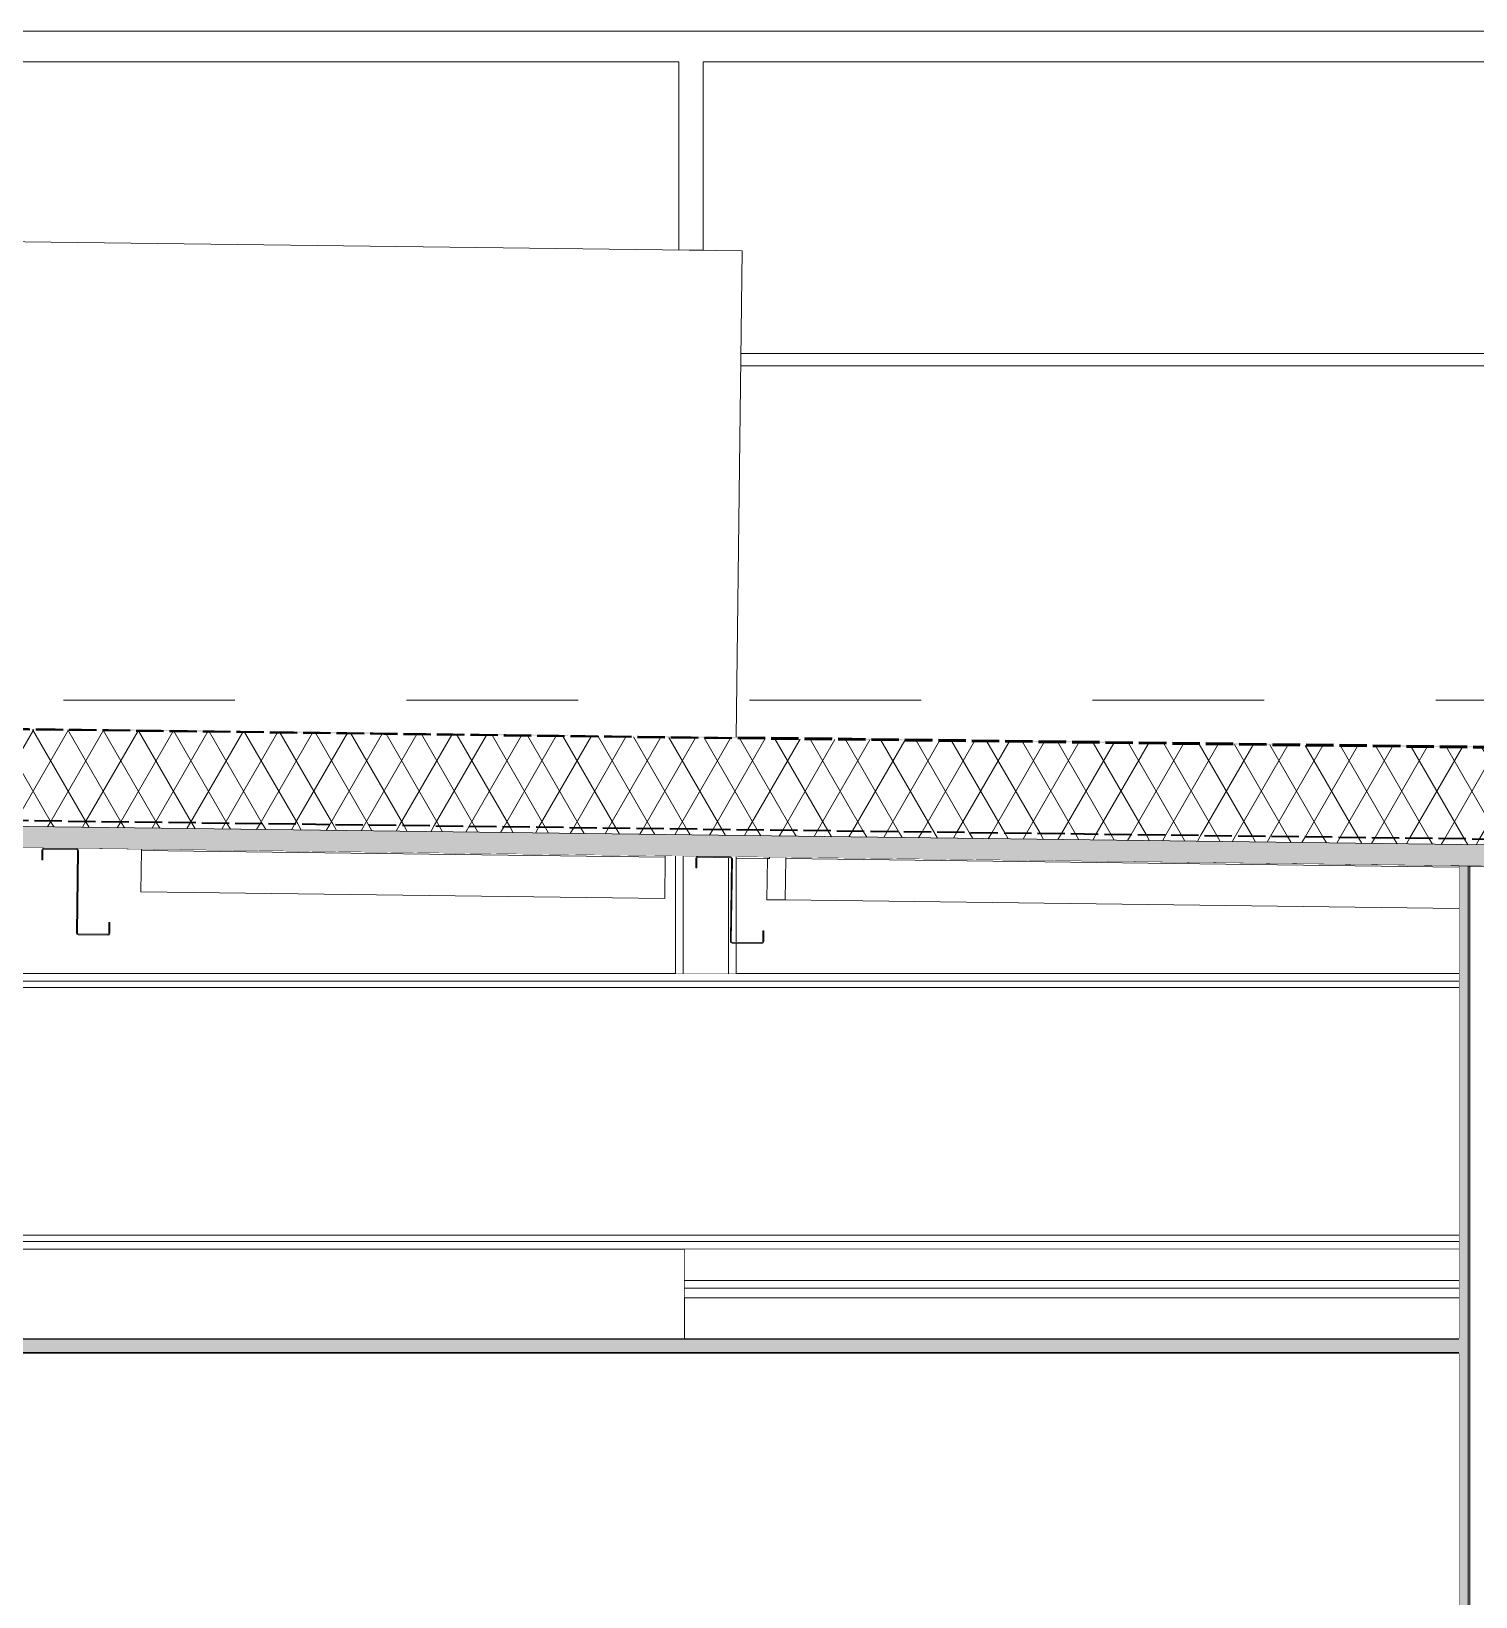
# Model space of a CAD drawing. Header units: millimetres. Extents: x -46169 to 228156, y -86316 to 18123.
# Drawn here: x 140615 to 142991, y -66386 to -63811 of the extents above; entities that cross this region are included whole.
import ezdxf

# ---------------------------------------------------------------- set-up
doc = ezdxf.new("R2010")
doc.units = ezdxf.units.MM
doc.header["$MEASUREMENT"] = 0
for name, pattern in [('Dashed', [2822.222233, 1411.111116, -1411.111116]), ('Hidden Line', [55, 45, -10]), ('Wipeout_Contour', [1000, 0, -1000])]:
    doc.linetypes.add(name, pattern=pattern)
for name, color, linetype, lineweight, true_color in [('0_Pen_No__105', 7, 'Continuous', 15, 0xa6a6a6), ('New_A-20-M_Ceiling_Pen_No__107', 7, 'Continuous', 15, 0xa6a6a6), ('New_A-20-M_Ceiling_Pen_No__29', 7, 'Continuous', 50, 0x2a2a2a), ('New_A-20-M_Roof_Pen_No__149', 7, 'Continuous', 0, 0x2a2a2a), ('New_A-20-M_Roof_Pen_No__162', 7, 'Continuous', 0, 0xe47200), ('New_A-20-M_Roof_Pen_No__63', 7, 'Continuous', 20, 0x606060), ('New_A-20-M_Roof_Pen_No__81', 7, 'Continuous', 20, 0x6a6a6a), ('New_A-25-M_Wall_Ext_Pen_No__64', 7, 'Continuous', 20, 0x606060), ('New_A-25-M_Wall_Int_Pen_No__107', 7, 'Continuous', 15, 0xa6a6a6)]:
    doc.layers.add(name, color=color, linetype=linetype, lineweight=lineweight, true_color=true_color)
for name, color, linetype in [('A-25-M_Wall_Int', 7, 'Continuous'), ('New_A-20-M_Ceiling', 7, 'Continuous'), ('New_A-20-M_Roof', 7, 'Continuous'), ('New_A-25-M_Wall_Ext', 7, 'Continuous'), ('New_A-25-M_Wall_Int', 7, 'Continuous'), ('S-280-M_COLUMN.IFC Import', 7, 'Continuous'), ('S-280-M_STRUCT_FRAME.IFC Import', 7, 'Continuous')]:
    doc.layers.add(name, color=color, linetype=linetype)
for name, color, linetype, lineweight in [('A-25-M_Wall_Int_Pen_No__87', 8, 'Continuous', 20), ('New_A-20-M_Roof_Pen_No__195', 7, 'Continuous', 35), ('New_A-20-M_Roof_Pen_No__4', 7, 'Continuous', 20), ('New_A-20-M_Roof_Pen_No__85', 8, 'Continuous', 20), ('New_A-25-M_Wall_Int_Pen_No__1', 7, 'Continuous', 13), ('S-280-M_COLUMN.IFC Import_Pen_No__88', 8, 'Continuous', 20), ('S-280-M_STRUCT_FRAME.IFC Import_Pen_No__1', 7, 'Continuous', 13), ('S-280-M_STRUCT_FRAME.IFC Import_Pen_No__160', 5, 'Continuous', 200), ('S-280-M_STRUCT_FRAME.IFC Import_Pen_No__90', 8, 'Continuous', 20)]:
    doc.layers.add(name, color=color, linetype=linetype, lineweight=lineweight)
pattern_1 = [(60, (104446.777, -81110.96), (-43.30127, 25), []), (120, (104446.777, -81110.96), (43.30127, 25), [])]

# ---------------------------------------------------------------- blocks, each defined once
blk = doc.blocks.new('Section Elem_32_1', base_point=(104446.8, -81111))
at = {"layer": 'New_A-25-M_Wall_Int_Pen_No__1', "linetype": 'Continuous'}
for p, q in [((142963.6, -65183.9), (142963.6, -65961)), ((142963.6, -65986), (142963.6, -68961))]:
    blk.add_line(p, q, dxfattribs=at)
at = {"color": 254, "linetype": 'Wipeout_Contour', "lineweight": 0, "ltscale": 631798.927}
blk.add_wipeout([(142981.6, -68961), (143000.6, -68961), (143000.6, -65184.3), (142981.6, -65184.1)], dxfattribs=at).dxf.layer = 'New_A-25-M_Wall_Int'
at = {"layer": 'New_A-25-M_Wall_Int_Pen_No__107', "linetype": 'Continuous'}
blk.add_hatch(color=256, dxfattribs=at).paths.add_polyline_path([(142963.6, -65183.9), (142963.6, -68961), (142978.6, -68961), (142978.6, -65184.1)])
at = {"layer": 'New_A-25-M_Wall_Int_Pen_No__107', "linetype": 'Continuous', "lineweight": 0, "true_color": 0x535353}
blk.add_hatch(color=251, dxfattribs=at).paths.add_polyline_path([(142978.6, -68961), (142981.6, -68961), (142981.6, -65184.1), (142978.6, -65184.1)])
at = {"layer": 'New_A-25-M_Wall_Int_Pen_No__1', "linetype": 'Continuous'}
for p, q in [((142978.6, -65184.1), (142978.6, -68961)), ((142981.6, -65184.1), (142981.6, -68961))]:
    blk.add_line(p, q, dxfattribs=at)
blk = doc.blocks.new('Section Elem_62_1', base_point=(104446.8, -81111))
at = {"color": 254, "linetype": 'Wipeout_Contour', "lineweight": 0, "ltscale": 624418.511254}
blk.add_wipeout([(141700.4, -63861), (143210.4, -63861), (143210.4, -63811), (141700.4, -63811)], dxfattribs=at).dxf.layer = 'New_A-25-M_Wall_Ext'
at = {"color": 254, "linetype": 'Wipeout_Contour', "lineweight": 0, "ltscale": 625423.929155}
blk.add_wipeout([(141782.2, -64356), (141782.1, -64359.6), (143210.4, -64359.6), (143210.4, -64356)], dxfattribs=at).dxf.layer = 'New_A-25-M_Wall_Ext'
at = {"layer": 'New_A-25-M_Wall_Ext_Pen_No__64', "linetype": 'Continuous'}
blk.add_line((141700.4, -63811), (143210.4, -63811), dxfattribs=at)
at = {"color": 254, "linetype": 'Wipeout_Contour', "lineweight": 0, "ltscale": 621958.86017}
blk.add_wipeout([(141720.4, -63861), (141680.4, -63861), (141680.4, -64170.7), (141720.4, -64171.2)], dxfattribs=at).dxf.layer = 'New_A-25-M_Wall_Ext'
at = {"color": 254, "linetype": 'Wipeout_Contour', "lineweight": 0, "ltscale": 625416.899}
blk.add_wipeout([(141782.2, -64351), (141782.2, -64356), (143210.4, -64356), (143210.4, -64351)], dxfattribs=at).dxf.layer = 'New_A-25-M_Wall_Ext'
at = {"layer": 'New_A-25-M_Wall_Ext_Pen_No__64', "linetype": 'Continuous'}
for p, q in [((141680.4, -64170.7), (141680.4, -63861)), ((141720.4, -63861), (143190.4, -63861)), ((141720.4, -64171.2), (141720.4, -63861))]:
    blk.add_line(p, q, dxfattribs=at)
at = {"color": 254, "linetype": 'Wipeout_Contour', "lineweight": 0, "ltscale": 625408.781789}
blk.add_wipeout([(141782.3, -64346), (141782.2, -64351), (143210.4, -64351), (143210.4, -64346)], dxfattribs=at).dxf.layer = 'New_A-25-M_Wall_Ext'
at = {"color": 254, "linetype": 'Wipeout_Contour', "lineweight": 0, "ltscale": 625401.752504}
blk.add_wipeout([(141782.3, -64342.3), (141782.3, -64346), (143210.4, -64346), (143210.4, -64342.3)], dxfattribs=at).dxf.layer = 'New_A-25-M_Wall_Ext'
at = {"color": 254, "linetype": 'Wipeout_Contour', "lineweight": 0, "ltscale": 625427.988204}
blk.add_wipeout([(141782.1, -64359.6), (141782.1, -64361), (143210.4, -64361), (143210.4, -64359.6)], dxfattribs=at).dxf.layer = 'New_A-25-M_Wall_Ext'
at = {"layer": 'New_A-25-M_Wall_Ext_Pen_No__64', "linetype": 'Continuous'}
for p, q in [((143210.4, -64361), (141782.1, -64361)), ((143210.4, -64359.6), (143210.4, -64356)), ((143210.4, -64361), (143210.4, -64359.6))]:
    blk.add_line(p, q, dxfattribs=at)
at = {"color": 254, "linetype": 'Wipeout_Contour', "lineweight": 0, "ltscale": 625397.694394}
blk.add_wipeout([(141782.4, -64341), (141782.3, -64342.3), (143210.4, -64342.3), (143210.4, -64341)], dxfattribs=at).dxf.layer = 'New_A-25-M_Wall_Ext'
at = {"layer": 'New_A-25-M_Wall_Ext_Pen_No__64', "linetype": 'Continuous'}
for p, q in [((143210.4, -64341), (141782.4, -64341)), ((143210.4, -64342.3), (143210.4, -64341)), ((143210.4, -64346), (143210.4, -64342.3)), ((143210.4, -64351), (143210.4, -64346)), ((143210.4, -64356), (143210.4, -64351))]:
    blk.add_line(p, q, dxfattribs=at)
blk = doc.blocks.new('Section Elem_63_1', base_point=(104446.8, -81111))
at = {"color": 254, "linetype": 'Wipeout_Contour', "lineweight": 0, "ltscale": 618911.57947}
blk.add_wipeout([(140190.4, -63861), (141700.4, -63861), (141700.4, -63811), (140190.4, -63811)], dxfattribs=at).dxf.layer = 'New_A-25-M_Wall_Ext'
at = {"layer": 'New_A-25-M_Wall_Ext_Pen_No__64', "linetype": 'Continuous'}
blk.add_line((140190.4, -63811), (141700.4, -63811), dxfattribs=at)
at = {"color": 254, "linetype": 'Wipeout_Contour', "lineweight": 0, "ltscale": 616443.728222}
blk.add_wipeout([(140210.4, -63861), (140170.4, -63861), (140170.4, -64151.7), (140210.4, -64152.2)], dxfattribs=at).dxf.layer = 'New_A-25-M_Wall_Ext'
at = {"layer": 'New_A-25-M_Wall_Ext_Pen_No__64', "linetype": 'Continuous'}
for p, q in [((140170.4, -64151.7), (140170.4, -63861)), ((140210.4, -63861), (141680.4, -63861)), ((140210.4, -64152.2), (140210.4, -63861))]:
    blk.add_line(p, q, dxfattribs=at)
blk = doc.blocks.new('Section Elem_123_1', base_point=(104446.8, -81111))
at = {"layer": 'New_A-20-M_Ceiling_Pen_No__107', "linetype": 'Continuous'}
blk.add_hatch(color=256, dxfattribs=at).paths.add_polyline_path([(138338.7, -65986), (142963.6, -65986), (142963.6, -65961), (138338.7, -65961)])
at = {"layer": 'New_A-20-M_Ceiling_Pen_No__29', "linetype": 'Continuous', "flags": 128}
for points in [[(142963.6, -65961), (138338.7, -65961), (138173.8, -65961)], [(142963.6, -65986), (138338.7, -65986), (138173.8, -65986)]]:
    blk.add_lwpolyline(points, dxfattribs=at)
blk = doc.blocks.new('*X162', base_point=(104446.8, -81111))
at = {"layer": 'New_A-20-M_Roof_Pen_No__162', "linetype": 'Continuous'}
for points in [[(140897.6, -64960.9), (140747.6, -64959), (140747.6, -64961), (140897.6, -64962.9)], [(141197.6, -64964.7), (141047.6, -64962.8), (141047.6, -64964.8), (141197.6, -64966.7)], [(141497.6, -64968.4), (141347.6, -64966.5), (141347.6, -64968.5), (141497.6, -64970.4)], [(141797.6, -64972.2), (141647.6, -64970.3), (141647.6, -64972.3), (141797.6, -64974.2)], [(142097.6, -64976), (141947.6, -64974.1), (141947.6, -64976.1), (142097.6, -64978)], [(142397.6, -64979.7), (142247.6, -64977.9), (142247.6, -64979.9), (142397.6, -64981.7)], [(142697.6, -64983.5), (142547.6, -64981.6), (142547.6, -64983.6), (142697.6, -64985.5)], [(142997.6, -64987.3), (142847.6, -64985.4), (142847.6, -64987.4), (142997.6, -64989.3)]]:
    blk.add_hatch(color=256, dxfattribs=at).paths.add_polyline_path(points)
blk = doc.blocks.new('Section Elem_136_1', base_point=(104446.8, -81111))
at = {"layer": 'New_A-20-M_Roof_Pen_No__4', "linetype": 'Continuous', "flags": 128}
blk.add_lwpolyline([(142963.6, -65183.9), (142978.6, -65184.1), (142981.6, -65184.1), (143000.6, -65184.3), (143025.6, -65184.6), (143035.3, -65184.8), (143045.6, -65184.9), (143048.6, -65184.9), (143063.6, -65185.1), (143088.9, -65185.4)], dxfattribs=at)
at = {"color": 254, "linetype": 'Wipeout_Contour', "lineweight": 0, "ltscale": 622212.168335}
blk.add_wipeout([(144323.7, -65005.9), (144323.8, -65003.9), (138338.7, -64928.7), (138338.7, -64930.7)], dxfattribs=at).dxf.layer = 'New_A-20-M_Roof'
at = {"layer": 'New_A-20-M_Roof'}
blk.add_blockref('*X162', (104446.8, -81111), dxfattribs=at)
at = {"color": 254, "linetype": 'Wipeout_Contour', "lineweight": 0, "ltscale": 622337.563395}
blk.add_wipeout([(144321.8, -65155.9), (144323.7, -65005.9), (138338.7, -64930.7), (138338.7, -65080.7)], dxfattribs=at).dxf.layer = 'New_A-20-M_Roof'
at = {"layer": 'New_A-20-M_Roof_Pen_No__85', "linetype": 'Continuous'}
h = blk.add_hatch(dxfattribs=at)
h.set_pattern_fill('Batt_Insulation_0001', color=256, style=0, pattern_type=2)
h.set_pattern_definition(pattern_1)
h.paths.add_polyline_path([(144321.8, -65155.9), (144323.7, -65005.9), (138338.7, -64930.7), (138338.7, -65080.7)])
at = {"layer": 'New_A-20-M_Roof_Pen_No__195', "linetype": 'Hidden Line', "flags": 128}
for points in [[(134572.7, -64883.4), (138338.7, -64930.7), (144323.7, -65005.9)], [(134572.8, -64881.4), (138338.7, -64928.7), (144323.8, -65003.9)]]:
    blk.add_lwpolyline(points, dxfattribs=at)
at = {"color": 254, "linetype": 'Wipeout_Contour', "lineweight": 0, "ltscale": 622469.549209}
blk.add_wipeout([(144321.7, -65165.9), (144321.8, -65155.9), (138338.7, -65080.7), (138338.7, -65090.7)], dxfattribs=at).dxf.layer = 'New_A-20-M_Roof'
at = {"layer": 'New_A-20-M_Roof_Pen_No__81', "linetype": 'Continuous', "lineweight": 0, "true_color": 0x353535}
blk.add_hatch(color=250, dxfattribs=at).paths.add_polyline_path([(138338.7, -65125.7), (144321.3, -65200.9), (144321.7, -65165.9), (138338.7, -65090.7)])
at = {"layer": 'New_A-20-M_Roof_Pen_No__85', "linetype": 'Continuous'}
h = blk.add_hatch(dxfattribs=at)
h.set_pattern_fill('Batt_Insulation_0001', color=256, style=0, pattern_type=2)
h.set_pattern_definition(pattern_1)
h.paths.add_polyline_path([(144321.7, -65165.9), (144321.8, -65155.9), (138338.7, -65080.7), (138338.7, -65090.7)])
at = {"layer": 'New_A-20-M_Roof_Pen_No__149', "linetype": 'Continuous', "flags": 128}
blk.add_lwpolyline([(134570.7, -65043.4), (138338.7, -65090.7), (144321.7, -65165.9)], dxfattribs=at)
at = {"layer": 'New_A-20-M_Roof_Pen_No__195', "linetype": 'Hidden Line', "flags": 128}
blk.add_lwpolyline([(134570.8, -65033.4), (138338.7, -65080.7), (144321.8, -65155.9)], dxfattribs=at)
at = {"layer": 'New_A-20-M_Roof_Pen_No__4', "linetype": 'Continuous'}
for p, q in [((139489.2, -65140.2), (140635.5, -65154.6)), ((140635.5, -65154.6), (140689.1, -65155.3)), ((140689.1, -65155.3), (141711.4, -65168.1)), ((141711.4, -65168.1), (141765, -65168.8)), ((141765, -65168.8), (142963.6, -65183.9))]:
    blk.add_line(p, q, dxfattribs=at)
blk = doc.blocks.new('Section Elem_145_1', base_point=(104446.8, -81111))
at = {"color": 254, "linetype": 'Wipeout_Contour', "lineweight": 0, "ltscale": 618050.393806}
blk.add_wipeout([(138974.6, -64936.7), (141774.4, -64971.9), (141784.5, -64172), (138984.7, -64136.8)], dxfattribs=at).dxf.layer = 'New_A-20-M_Roof'
at = {"layer": 'New_A-20-M_Roof_Pen_No__63', "linetype": 'Continuous'}
for p, q in [((138974.6, -64936.7), (138984.7, -64136.8)), ((138984.7, -64136.8), (141784.5, -64172)), ((141774.4, -64971.9), (141784.5, -64172))]:
    blk.add_line(p, q, dxfattribs=at)
blk = doc.blocks.new('Section Elem_200_1', base_point=(104446.8, -81111))
at = {"color": 254, "linetype": 'Wipeout_Contour', "lineweight": 0, "ltscale": 2499943.566783304}
blk.add_wipeout([(141774.7, -65361), (142963.6, -65361), (142963.6, -65253.9), (141825.1, -65239.6), (141826, -65171.6), (141774.7, -65170.9), (141774.7, -65309.3), (141816.6, -65309.9), (141817.8, -65309.4), (141818.3, -65308.3), (141818.5, -65290.5), (141820.1, -65290.5), (141819.9, -65308.3), (141818.9, -65310.6), (141816.6, -65311.5), (141774.7, -65310.9)], dxfattribs=at).dxf.layer = 'New_A-25-M_Wall_Int'
at = {"color": 254, "linetype": 'Wipeout_Contour', "lineweight": 0, "ltscale": 627418.395867}
blk.add_wipeout([(141689.5, -65894.1), (141689.5, -65961), (142963.6, -65961), (142963.6, -65894.1)], dxfattribs=at).dxf.layer = 'New_A-25-M_Wall_Int'
at = {"color": 254, "linetype": 'Wipeout_Contour', "lineweight": 0, "ltscale": 1573321.492168021}
blk.add_wipeout([(142963.6, -65986), (138264, -65986), (138264, -68961), (142963.6, -68961), (142963.6, -68261), (142887, -68261), (142879, -68243.8), (142879, -67639.1), (142887, -67622), (142963.6, -67622)], dxfattribs=at).dxf.layer = 'New_A-25-M_Wall_Int'
blk = doc.blocks.new('Section Elem_214_1', base_point=(104446.8, -81111))
at = {"color": 254, "linetype": 'Wipeout_Contour', "lineweight": 0, "ltscale": 623937.580027}
blk.add_wipeout([(141674.7, -65167.7), (141674.5, -65167.7), (141674.5, -65361), (141674.7, -65361)], dxfattribs=at).dxf.layer = 'A-25-M_Wall_Int'
at = {"color": 254, "linetype": 'Wipeout_Contour', "lineweight": 0, "ltscale": 625011.840572}
blk.add_wipeout([(141674.5, -65814.4), (141674.5, -65961), (141689.5, -65961), (141689.5, -65814.4)], dxfattribs=at).dxf.layer = 'A-25-M_Wall_Int'
at = {"layer": 'A-25-M_Wall_Int_Pen_No__87', "linetype": 'Continuous'}
blk.add_line((141689.5, -65814.4), (141689.5, -65961), dxfattribs=at)
blk = doc.blocks.new('Section Elem_216_1', base_point=(104446.8, -81111))
at = {"color": 254, "linetype": 'Wipeout_Contour', "lineweight": 0, "ltscale": 11131784.72488784}
blk.add_wipeout([(139074.9, -65205), (139074.9, -65361), (141674.5, -65361), (141674.5, -65167.7), (141657.9, -65167.5), (141657.8, -65169.5), (141657, -65237.5), (140795.1, -65226.6), (140795.9, -65158.6), (140795.9, -65156.6), (140689.1, -65155.3), (140691.4, -65156.3), (140692.3, -65158.5), (140690.6, -65294.1), (140691, -65295.3), (140692.1, -65295.7), (140740.7, -65296.3), (140741.9, -65295.9), (140742.4, -65294.8), (140742.6, -65277), (140744.2, -65277), (140744, -65294.8), (140743, -65297), (140740.7, -65297.9), (140692.1, -65297.3), (140689.9, -65296.4), (140689, -65294.1), (140690.7, -65158.5), (140690.2, -65157.4), (140689.1, -65156.9), (140635.5, -65156.2), (140634.4, -65156.7), (140633.9, -65157.8), (140633.7, -65173.6), (140632.1, -65173.6), (140632.3, -65157.8), (140633.2, -65155.5), (140635.5, -65154.6), (140582.1, -65153.9), (140581.2, -65223.9), (139595.3, -65211.5), (139596.2, -65141.6), (139489.2, -65140.2), (139491.5, -65141.2), (139492.4, -65143.4), (139490.7, -65279), (139491.1, -65280.2), (139492.2, -65280.7), (139540.8, -65281.3), (139542, -65280.8), (139542.5, -65279.7), (139542.7, -65261.9), (139544.3, -65261.9), (139544.1, -65279.7), (139543.1, -65282), (139540.8, -65282.9), (139492.2, -65282.3), (139490, -65281.3), (139489.1, -65279), (139490.8, -65143.4), (139490.3, -65142.3), (139489.2, -65141.8), (139435.6, -65141.1), (139434.4, -65141.6), (139434, -65142.7), (139433.8, -65158.5), (139432.2, -65158.5), (139432.4, -65142.7), (139433.3, -65140.4), (139435.6, -65139.5), (139382.2, -65138.9), (139381.3, -65208.9)], dxfattribs=at).dxf.layer = 'A-25-M_Wall_Int'
at = {"color": 254, "linetype": 'Wipeout_Contour', "lineweight": 0, "ltscale": 620277.411305}
blk.add_wipeout([(139074.5, -65814.4), (139074.5, -65961), (141674.5, -65961), (141674.5, -65814.4)], dxfattribs=at).dxf.layer = 'A-25-M_Wall_Int'
blk = doc.blocks.new('Section Elem_331_1', base_point=(104446.8, -81111))
at = {"color": 254, "linetype": 'Wipeout_Contour', "lineweight": 0, "ltscale": 1092723.577928963}
blk.add_wipeout([(141825.1, -65239.6), (141855.1, -65239.9), (141856, -65171.9), (141856, -65169.9), (141829.4, -65169.6), (141829.4, -65171.6), (141826, -65171.6)], dxfattribs=at).dxf.layer = 'S-280-M_STRUCT_FRAME.IFC Import'
at = {"layer": 'S-280-M_STRUCT_FRAME.IFC Import_Pen_No__90', "linetype": 'Continuous'}
for p in [(141826, -65171.6), (141855.1, -65239.9)]:
    blk.add_line(p, (141825.1, -65239.6), dxfattribs=at)
blk = doc.blocks.new('Section Elem_449_1', base_point=(104446.8, -81111))
at = {"color": 254, "linetype": 'Wipeout_Contour', "lineweight": 0, "ltscale": 624243.242186}
blk.add_wipeout([(141829.4, -65169.6), (141774.7, -65168.9), (141774.7, -65170.9), (141829.4, -65171.6)], dxfattribs=at).dxf.layer = 'S-280-M_STRUCT_FRAME.IFC Import'
at = {"layer": 'S-280-M_STRUCT_FRAME.IFC Import_Pen_No__90', "linetype": 'Continuous'}
for p, q in [((141774.7, -65170.9), (141829.4, -65171.6)), ((141829.4, -65171.6), (141829.4, -65169.6))]:
    blk.add_line(p, q, dxfattribs=at)
blk = doc.blocks.new('Section Elem_451_1', base_point=(104446.8, -81111))
at = {"color": 254, "linetype": 'Wipeout_Contour', "lineweight": 0, "ltscale": 622141.963543}
blk.add_wipeout([(140795.9, -65158.6), (141657.8, -65169.5), (141657.9, -65167.5), (140795.9, -65156.6)], dxfattribs=at).dxf.layer = 'S-280-M_STRUCT_FRAME.IFC Import'
at = {"color": 254, "linetype": 'Wipeout_Contour', "lineweight": 0, "ltscale": 622199.043359}
blk.add_wipeout([(140795.1, -65226.6), (141657, -65237.5), (141657.8, -65169.5), (140795.9, -65158.6)], dxfattribs=at).dxf.layer = 'S-280-M_STRUCT_FRAME.IFC Import'
at = {"layer": 'S-280-M_STRUCT_FRAME.IFC Import_Pen_No__90', "linetype": 'Continuous'}
for p, q in [((140795.9, -65158.6), (140795.1, -65226.6)), ((140795.9, -65156.6), (140795.9, -65158.6)), ((141657.8, -65169.5), (140795.9, -65158.6)), ((141657, -65237.5), (141657.8, -65169.5)), ((141657.8, -65169.5), (141657.9, -65167.5)), ((141657, -65237.5), (140795.1, -65226.6))]:
    blk.add_line(p, q, dxfattribs=at)
blk = doc.blocks.new('Section Elem_452_1', base_point=(104446.8, -81111))
at = {"color": 254, "linetype": 'Wipeout_Contour', "lineweight": 0, "ltscale": 626466.470732}
blk.add_wipeout([(141856, -65171.9), (142963.6, -65185.9), (142963.6, -65183.9), (141856, -65169.9)], dxfattribs=at).dxf.layer = 'S-280-M_STRUCT_FRAME.IFC Import'
at = {"color": 254, "linetype": 'Wipeout_Contour', "lineweight": 0, "ltscale": 626523.961553}
blk.add_wipeout([(141856, -65171.9), (141855.1, -65239.9), (142963.6, -65253.9), (142963.6, -65185.9)], dxfattribs=at).dxf.layer = 'S-280-M_STRUCT_FRAME.IFC Import'
at = {"layer": 'S-280-M_STRUCT_FRAME.IFC Import_Pen_No__90', "linetype": 'Continuous'}
for p, q in [((141856, -65171.9), (141855.1, -65239.9)), ((141856, -65169.9), (141856, -65171.9)), ((142963.6, -65185.9), (141856, -65171.9)), ((142963.6, -65253.9), (141855.1, -65239.9))]:
    blk.add_line(p, q, dxfattribs=at)
blk = doc.blocks.new('Section Elem_464_1', base_point=(104446.8, -81111))
at = {"color": 254, "linetype": 'Wipeout_Contour', "lineweight": 0, "ltscale": 620779.929202}
blk.add_wipeout([(138338.7, -65383.9), (138338.7, -65791.5), (142963.6, -65791.5), (142963.6, -65383.9)], dxfattribs=at).dxf.layer = 'S-280-M_STRUCT_FRAME.IFC Import'
at = {"color": 254, "linetype": 'Wipeout_Contour', "lineweight": 0, "ltscale": 620429.268513}
blk.add_wipeout([(138338.7, -65376.6), (138338.7, -65383.9), (142963.6, -65383.9), (142963.6, -65376.6)], dxfattribs=at).dxf.layer = 'S-280-M_STRUCT_FRAME.IFC Import'
at = {"color": 254, "linetype": 'Wipeout_Contour', "lineweight": 0, "ltscale": 621130.619633}
blk.add_wipeout([(138338.7, -65791.5), (138338.7, -65798.7), (142963.6, -65798.7), (142963.6, -65791.5)], dxfattribs=at).dxf.layer = 'S-280-M_STRUCT_FRAME.IFC Import'
at = {"color": 254, "linetype": 'Wipeout_Contour', "lineweight": 0, "ltscale": 620407.442636}
blk.add_wipeout([(138338.7, -65373.7), (142963.6, -65373.7), (142963.6, -65361), (138338.7, -65361)], dxfattribs=at).dxf.layer = 'S-280-M_STRUCT_FRAME.IFC Import'
at = {"color": 254, "linetype": 'Wipeout_Contour', "lineweight": 0, "ltscale": 621139.26509}
blk.add_wipeout([(138338.7, -65801.7), (142963.6, -65801.7), (142963.6, -65798.7), (138338.7, -65798.7)], dxfattribs=at).dxf.layer = 'S-280-M_STRUCT_FRAME.IFC Import'
at = {"color": 254, "linetype": 'Wipeout_Contour', "lineweight": 0, "ltscale": 620420.668113}
blk.add_wipeout([(138338.7, -65376.6), (142963.6, -65376.6), (142963.6, -65373.7), (138338.7, -65373.7)], dxfattribs=at).dxf.layer = 'S-280-M_STRUCT_FRAME.IFC Import'
at = {"color": 254, "linetype": 'Wipeout_Contour', "lineweight": 0, "ltscale": 621152.563411}
blk.add_wipeout([(142963.6, -65801.7), (138338.7, -65801.7), (138338.7, -65814.4), (142963.6, -65814.4)], dxfattribs=at).dxf.layer = 'S-280-M_STRUCT_FRAME.IFC Import'
at = {"layer": 'S-280-M_STRUCT_FRAME.IFC Import_Pen_No__90', "linetype": 'Continuous'}
for p, q in [((142963.6, -65361), (138338.7, -65361)), ((142963.6, -65373.7), (138338.7, -65373.7)), ((142963.6, -65383.9), (138338.7, -65383.9)), ((142963.6, -65791.5), (138338.7, -65791.5)), ((142963.6, -65801.7), (138338.7, -65801.7)), ((142963.6, -65814.4), (138338.7, -65814.4))]:
    blk.add_line(p, q, dxfattribs=at)
blk = doc.blocks.new('Section Elem_465_1', base_point=(104446.8, -81111))
at = {"color": 254, "linetype": 'Wipeout_Contour', "lineweight": 0, "ltscale": 627271.44485}
blk.add_wipeout([(142963.6, -65814.4), (141689.5, -65814.4), (141689.5, -65865.8), (142963.6, -65865.8)], dxfattribs=at).dxf.layer = 'S-280-M_STRUCT_FRAME.IFC Import'
at = {"color": 254, "linetype": 'Wipeout_Contour', "lineweight": 0, "ltscale": 627322.149464}
blk.add_wipeout([(141689.5, -65865.8), (141689.5, -65874.7), (142963.6, -65874.7), (142963.6, -65865.8)], dxfattribs=at).dxf.layer = 'S-280-M_STRUCT_FRAME.IFC Import'
at = {"color": 254, "linetype": 'Wipeout_Contour', "lineweight": 0, "ltscale": 627332.818077}
blk.add_wipeout([(141689.5, -65878.5), (142963.6, -65878.5), (142963.6, -65874.7), (141689.5, -65874.7)], dxfattribs=at).dxf.layer = 'S-280-M_STRUCT_FRAME.IFC Import'
at = {"color": 254, "linetype": 'Wipeout_Contour', "lineweight": 0, "ltscale": 627349.050019}
blk.add_wipeout([(141689.5, -65894.1), (142963.6, -65894.1), (142963.6, -65878.5), (141689.5, -65878.5)], dxfattribs=at).dxf.layer = 'S-280-M_STRUCT_FRAME.IFC Import'
at = {"layer": 'S-280-M_STRUCT_FRAME.IFC Import_Pen_No__90', "linetype": 'Continuous'}
for p, q in [((141689.5, -65865.8), (142963.6, -65865.8)), ((141689.5, -65878.5), (142963.6, -65878.5)), ((141689.5, -65894.1), (142963.6, -65894.1))]:
    blk.add_line(p, q, dxfattribs=at)
blk = doc.blocks.new('Section Elem_477_1', base_point=(104446.8, -81111))
at = {"layer": 'S-280-M_STRUCT_FRAME.IFC Import_Pen_No__90', "linetype": 'Continuous'}
blk.add_line((141818.9, -65310.6), (141818.9, -65310.6), dxfattribs=at)
blk = doc.blocks.new('Section Elem_494_1', base_point=(104446.8, -81111))
at = {"layer": 'S-280-M_STRUCT_FRAME.IFC Import_Pen_No__160', "linetype": 'Continuous', "lineweight": 0, "true_color": 0x00007f}
blk.add_hatch(color=176, dxfattribs=at).paths.add_polyline_path([(140740.7, -65297.9), (140743, -65297), (140744, -65294.8), (140744.2, -65277), (140742.6, -65277), (140742.4, -65294.8), (140741.9, -65295.9), (140740.7, -65296.3), (140692.1, -65295.7), (140691, -65295.3), (140690.6, -65294.1), (140692.3, -65158.5), (140691.4, -65156.3), (140689.1, -65155.3), (140635.5, -65154.6), (140633.2, -65155.5), (140632.3, -65157.8), (140632.1, -65173.6), (140633.7, -65173.6), (140633.9, -65157.8), (140634.4, -65156.7), (140635.5, -65156.2), (140689.1, -65156.9), (140690.2, -65157.4), (140690.7, -65158.5), (140689, -65294.1), (140689.9, -65296.4), (140692.1, -65297.3)])
at = {"layer": 'S-280-M_STRUCT_FRAME.IFC Import_Pen_No__1', "linetype": 'Continuous'}
for p, q in [((140635.5, -65154.6), (140633.2, -65155.5)), ((140689.1, -65155.3), (140691.4, -65156.3)), ((140632.1, -65173.6), (140633.7, -65173.6)), ((140742.6, -65277), (140744.2, -65277))]:
    blk.add_line(p, q, dxfattribs=at)
at = {"layer": 'S-280-M_STRUCT_FRAME.IFC Import_Pen_No__1', "linetype": 'Continuous', "flags": 128}
for points in [[(140633.2, -65155.5), (140632.3, -65157.8), (140632.1, -65173.6)], [(140634.4, -65156.7), (140633.9, -65157.8), (140633.7, -65173.6)], [(140690.2, -65157.4), (140689.1, -65156.9), (140635.5, -65156.2), (140634.4, -65156.7)], [(140690.2, -65157.4), (140690.7, -65158.5), (140689, -65294.1), (140689.9, -65296.4)], [(140691.4, -65156.3), (140692.3, -65158.5), (140690.6, -65294.1), (140691, -65295.3)], [(140689.9, -65296.4), (140692.1, -65297.3), (140740.7, -65297.9), (140743, -65297)], [(140691, -65295.3), (140692.1, -65295.7), (140740.7, -65296.3), (140741.9, -65295.9)], [(140742.6, -65277), (140742.4, -65294.8), (140741.9, -65295.9)], [(140744.2, -65277), (140744, -65294.8), (140743, -65297)]]:
    blk.add_lwpolyline(points, dxfattribs=at)
at = {"layer": 'S-280-M_STRUCT_FRAME.IFC Import_Pen_No__90', "linetype": 'Continuous'}
for p, q in [((140635.5, -65156.2), (140635.5, -65156.2)), ((140692.1, -65295.7), (140692.1, -65295.7))]:
    blk.add_line(p, q, dxfattribs=at)
blk = doc.blocks.new('Section Elem_504_1', base_point=(104446.8, -81111))
at = {"color": 254, "linetype": 'Wipeout_Contour', "lineweight": 0, "ltscale": 467851.105085}
blk.add_wipeout([(141774.7, -64952.5), (141774.4, -64971.9), (141774.7, -64971.9)], dxfattribs=at).dxf.layer = 'S-280-M_COLUMN.IFC Import'
at = {"color": 254, "linetype": 'Wipeout_Contour', "lineweight": 0, "ltscale": 623944.545822}
blk.add_wipeout([(141674.7, -65361), (141678.4, -65361), (141678.4, -65167.7), (141674.7, -65167.7)], dxfattribs=at).dxf.layer = 'S-280-M_COLUMN.IFC Import'
at = {"color": 254, "linetype": 'Wipeout_Contour', "lineweight": 0, "ltscale": 624252.243546}
blk.add_wipeout([(141771, -65309.3), (141774.7, -65309.3), (141774.7, -65168.9), (141771, -65168.9)], dxfattribs=at).dxf.layer = 'S-280-M_COLUMN.IFC Import'
at = {"layer": 'S-280-M_COLUMN.IFC Import_Pen_No__88', "linetype": 'Continuous'}
blk.add_line((141774.7, -64952.5), (141774.7, -64971.9), dxfattribs=at)
at = {"color": 254, "linetype": 'Wipeout_Contour', "lineweight": 0, "ltscale": 624414.207091}
blk.add_wipeout([(141774.7, -65310.9), (141771, -65310.9), (141771, -65361), (141774.7, -65361)], dxfattribs=at).dxf.layer = 'S-280-M_COLUMN.IFC Import'
at = {"color": 254, "linetype": 'Wipeout_Contour', "lineweight": 0, "ltscale": 1560677.229198431}
blk.add_wipeout([(141762.1, -65361), (141771, -65361), (141771, -65310.9), (141768, -65310.9), (141765.8, -65309.9), (141764.9, -65307.6), (141766.6, -65172), (141766.1, -65170.9), (141765, -65170.4), (141762.1, -65170.4)], dxfattribs=at).dxf.layer = 'S-280-M_COLUMN.IFC Import'
at = {"color": 254, "linetype": 'Wipeout_Contour', "lineweight": 0, "ltscale": 1248469.960518916}
blk.add_wipeout([(141771, -65168.9), (141765, -65168.8), (141767.3, -65169.8), (141768.2, -65172), (141766.5, -65307.6), (141766.9, -65308.8), (141768, -65309.3), (141771, -65309.3)], dxfattribs=at).dxf.layer = 'S-280-M_COLUMN.IFC Import'
at = {"color": 254, "linetype": 'Wipeout_Contour', "lineweight": 0, "ltscale": 1871949.3845324}
blk.add_wipeout([(141711.4, -65168.1), (141687.3, -65167.8), (141687.3, -65361), (141762.1, -65361), (141762.1, -65170.4), (141711.4, -65169.7), (141710.3, -65170.2), (141709.8, -65171.3), (141709.6, -65187.1), (141708, -65187.1), (141708.2, -65171.3), (141709.1, -65169)], dxfattribs=at).dxf.layer = 'S-280-M_COLUMN.IFC Import'
at = {"layer": 'S-280-M_COLUMN.IFC Import_Pen_No__88', "linetype": 'Continuous'}
for p, q in [((141762.1, -65170.4), (141762.1, -65361)), ((141774.7, -65168.9), (141774.7, -65309.3)), ((141774.7, -65310.9), (141774.7, -65361))]:
    blk.add_line(p, q, dxfattribs=at)
at = {"color": 254, "linetype": 'Wipeout_Contour', "lineweight": 0, "ltscale": 623967.500437}
blk.add_wipeout([(141678.4, -65361), (141687.3, -65361), (141687.3, -65167.8), (141678.4, -65167.7)], dxfattribs=at).dxf.layer = 'S-280-M_COLUMN.IFC Import'
at = {"layer": 'S-280-M_COLUMN.IFC Import_Pen_No__88', "linetype": 'Continuous'}
for p, q in [((141674.7, -65167.7), (141674.7, -65361)), ((141687.3, -65167.8), (141687.3, -65361))]:
    blk.add_line(p, q, dxfattribs=at)
blk = doc.blocks.new('Section Elem_505_1', base_point=(104446.8, -81111))
at = {"layer": 'S-280-M_COLUMN.IFC Import_Pen_No__88', "linetype": 'Continuous'}
blk.add_line((141774.7, -64952.5), (141774.7, -64952.5), dxfattribs=at)
blk = doc.blocks.new('Section Elem_507_1', base_point=(104446.8, -81111))
at = {"layer": 'S-280-M_STRUCT_FRAME.IFC Import_Pen_No__160', "linetype": 'Continuous', "lineweight": 0, "true_color": 0x00007f}
blk.add_hatch(color=176, dxfattribs=at).paths.add_polyline_path([(141816.6, -65311.5), (141818.9, -65310.6), (141819.9, -65308.3), (141820.1, -65290.5), (141818.5, -65290.5), (141818.3, -65308.3), (141817.8, -65309.4), (141816.6, -65309.9), (141768, -65309.3), (141766.9, -65308.8), (141766.5, -65307.6), (141768.2, -65172), (141767.3, -65169.8), (141765, -65168.8), (141711.4, -65168.1), (141709.1, -65169), (141708.2, -65171.3), (141708, -65187.1), (141709.6, -65187.1), (141709.8, -65171.3), (141710.3, -65170.2), (141711.4, -65169.7), (141765, -65170.4), (141766.1, -65170.9), (141766.6, -65172), (141764.9, -65307.6), (141765.8, -65309.9), (141768, -65310.9)])
at = {"layer": 'S-280-M_STRUCT_FRAME.IFC Import_Pen_No__1', "linetype": 'Continuous'}
for p, q in [((141711.4, -65168.1), (141709.1, -65169)), ((141765, -65168.8), (141767.3, -65169.8)), ((141708, -65187.1), (141709.6, -65187.1)), ((141818.5, -65290.5), (141820.1, -65290.5))]:
    blk.add_line(p, q, dxfattribs=at)
at = {"layer": 'S-280-M_STRUCT_FRAME.IFC Import_Pen_No__1', "linetype": 'Continuous', "flags": 128}
for points in [[(141709.1, -65169), (141708.2, -65171.3), (141708, -65187.1)], [(141710.3, -65170.2), (141709.8, -65171.3), (141709.6, -65187.1)], [(141766.1, -65170.9), (141765, -65170.4), (141711.4, -65169.7), (141710.3, -65170.2)], [(141766.1, -65170.9), (141766.6, -65172), (141764.9, -65307.6), (141765.8, -65309.9)], [(141767.3, -65169.8), (141768.2, -65172), (141766.5, -65307.6), (141766.9, -65308.8)], [(141818.5, -65290.5), (141818.3, -65308.3), (141817.8, -65309.4)], [(141820.1, -65290.5), (141819.9, -65308.3), (141818.9, -65310.6)], [(141765.8, -65309.9), (141768, -65310.9), (141816.6, -65311.5), (141818.9, -65310.6)], [(141766.9, -65308.8), (141768, -65309.3), (141816.6, -65309.9), (141817.8, -65309.4)]]:
    blk.add_lwpolyline(points, dxfattribs=at)
at = {"layer": 'S-280-M_STRUCT_FRAME.IFC Import_Pen_No__90', "linetype": 'Continuous'}
for p, q in [((141711.4, -65169.7), (141711.4, -65169.7)), ((141768, -65309.3), (141768, -65309.3))]:
    blk.add_line(p, q, dxfattribs=at)
blk = doc.blocks.new('A03 Atrium Longitudinal Section_STORY_MARKER', base_point=(104446.8, -81111))
at = {"layer": '0_Pen_No__105', "linetype": 'Dashed', "ltscale": 0.2}
blk.add_line((105107.6, -64911), (184115, -64911), dxfattribs=at)

msp = doc.modelspace()

# ---------------------------------------------------------------- block references
at = {"layer": 'New_A-25-M_Wall_Ext'}
msp.add_blockref('Section Elem_62_1', (104446.8, -81111), dxfattribs=at)
at = {"layer": 'New_A-25-M_Wall_Int'}
msp.add_blockref('Section Elem_32_1', (104446.8, -81111), dxfattribs=at)

# ---------------------------------------------------------------- next in the draw order: block references
at = {"layer": 'New_A-20-M_Ceiling'}
msp.add_blockref('Section Elem_123_1', (104446.8, -81111), dxfattribs=at)
at = {"layer": 'New_A-20-M_Roof'}
msp.add_blockref('Section Elem_136_1', (104446.8, -81111), dxfattribs=at)
at = {"layer": 'New_A-25-M_Wall_Ext'}
msp.add_blockref('Section Elem_63_1', (104446.8, -81111), dxfattribs=at)

# ---------------------------------------------------------------- next in the draw order: block references
at = {"layer": 'New_A-20-M_Roof'}
msp.add_blockref('Section Elem_145_1', (104446.8, -81111), dxfattribs=at)
at = {"layer": 'New_A-25-M_Wall_Int'}
msp.add_blockref('Section Elem_200_1', (104446.8, -81111), dxfattribs=at)

# ---------------------------------------------------------------- next in the draw order: block references
at = {"layer": 'A-25-M_Wall_Int'}
msp.add_blockref('Section Elem_214_1', (104446.8, -81111), dxfattribs=at)
at = {"layer": 'S-280-M_STRUCT_FRAME.IFC Import'}
for name in ['Section Elem_331_1', 'Section Elem_477_1']:
    msp.add_blockref(name, (104446.8, -81111), dxfattribs=at)

# ---------------------------------------------------------------- next in the draw order: block references
at = {"layer": 'A-25-M_Wall_Int'}
msp.add_blockref('Section Elem_216_1', (104446.8, -81111), dxfattribs=at)
at = {"layer": 'S-280-M_STRUCT_FRAME.IFC Import'}
for name in ['Section Elem_449_1', 'Section Elem_452_1']:
    msp.add_blockref(name, (104446.8, -81111), dxfattribs=at)

# ---------------------------------------------------------------- next in the draw order: block references
for name in ['Section Elem_494_1', 'Section Elem_451_1', 'Section Elem_464_1']:
    msp.add_blockref(name, (104446.8, -81111), dxfattribs=at)

# ---------------------------------------------------------------- next in the draw order: block references
msp.add_blockref('Section Elem_465_1', (104446.8, -81111), dxfattribs=at)

# ---------------------------------------------------------------- next in the draw order: block references
at = {"layer": 'S-280-M_COLUMN.IFC Import'}
msp.add_blockref('Section Elem_504_1', (104446.8, -81111), dxfattribs=at)

# ---------------------------------------------------------------- next in the draw order: block references
msp.add_blockref('Section Elem_505_1', (104446.8, -81111), dxfattribs=at)
at = {"layer": 'S-280-M_STRUCT_FRAME.IFC Import'}
msp.add_blockref('Section Elem_507_1', (104446.8, -81111), dxfattribs=at)

# ---------------------------------------------------------------- next in the draw order: block references
at = {"linetype": 'Continuous', "lineweight": 0}
msp.add_blockref('A03 Atrium Longitudinal Section_STORY_MARKER', (104446.8, -81111), dxfattribs=at)

doc.saveas('drawing.dxf')
